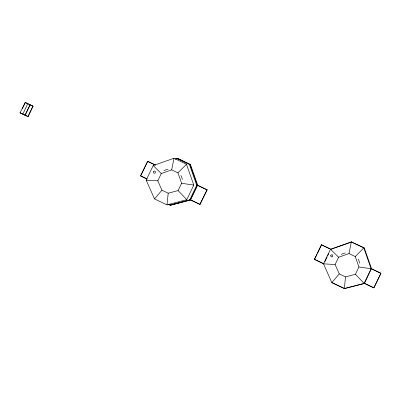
<?xml version="1.0" encoding="UTF-8"?>
<svg xmlns="http://www.w3.org/2000/svg" width="401" height="401" viewBox="0 0 401 401"><rect width="100%" height="100%" fill="white"/><g stroke="black" fill="none" stroke-linecap="round" stroke-linejoin="round"><path stroke-width="0.6" d="M166.991 204.906L186.796 199.663L193.788 185.072L186.475 164.25L173.979 158.25L153.177 165.573L146.185 180.169L154.5 198.906L166.991 204.906L168.199 193.207L178.099 190.585L181.593 183.287L177.939 172.876L171.688 169.879L161.292 173.538L157.793 180.836L161.949 190.204L168.199 193.207M345.527 276.89L344.324 288.59L364.584 283.382L373.958 287.878L380.95 273.287L371.577 268.785L358.925 266.971L355.266 256.56L349.02 253.562L338.619 257.226L335.126 264.52L339.281 273.888L345.527 276.89L355.426 274.269L358.925 266.971M171.688 169.879L173.979 158.25M349.02 253.562L351.306 241.933L364.263 247.963L371.577 268.785M20.05 112.851L25.318 102.445L33.128 106.19L28.13 116.616L20.05 112.851L28.13 116.616M22.426 108.481L25.318 102.445M25.017 115.267L30.015 104.846L33.128 106.19M25.103 115.272L30.095 104.851M27.859 116.601L32.857 106.175M147.192 179.097L140.576 175.924L147.568 161.327L155.478 165.047M140.576 175.924L147.758 161.337M168.315 204.32L169.944 205.101L189.748 199.863L196.741 185.267L189.427 164.445L176.931 158.445L175.197 159.057M199.934 204.415L207.111 189.833L199.934 204.415L190.56 199.919L197.553 185.322L206.926 189.818M364.263 247.963L351.306 241.933L330.509 249.262L323.517 263.853L323.787 263.873L314.414 259.372L321.407 244.78L330.97 249.292L351.767 241.963M314.414 259.372L317.026 254.334M317.562 253.211L321.597 244.79M324.86 261.627L327.015 257.136M327.552 256.013L328.625 253.768M380.76 273.271L371.391 268.77L364.394 283.367L373.767 287.868L380.95 273.287M154.5 198.906L161.949 190.204M339.281 273.888L331.827 282.59L344.324 288.59L364.584 283.382M177.939 172.876L186.475 164.25M355.266 256.56L363.802 247.933L371.115 268.755L364.123 283.352L355.426 274.269M175.738 159.092L177.473 158.48L189.969 164.48L197.282 185.302L190.29 199.898L170.485 205.137L168.856 204.355M200.119 204.43L190.751 199.929L170.946 205.172L169.944 205.101M146.185 180.169L157.793 180.836M335.126 264.52L323.517 263.853L331.827 282.59L344.238 288.359M27.724 103.744L22.812 114.175M176.931 158.445L177.934 158.515L190.43 164.51L197.743 185.332L207.111 189.833M189.427 164.445L190.43 164.51M196.741 185.267L197.743 185.332M189.748 199.863L190.751 199.929M181.593 183.287L193.788 185.072M25.042 102.425L30.015 104.846M147.568 161.327L155.287 165.032M321.407 244.78L330.78 249.277M140.766 175.934L146.831 178.846M314.605 259.387L323.973 263.883M330.509 249.262L338.619 257.226M153.177 165.573L161.292 173.538M178.099 190.585L186.796 199.663M358.198 259.136A12.431 12.416 -86.2 0 1 359.627 263.206M341.291 254.404A12.431 12.416 -86.2 0 1 345.356 252.971M180.871 175.453A12.431 12.416 -86.2 0 1 182.3 179.523M163.959 170.721A12.431 12.416 -86.2 0 1 168.029 169.287M153.493 171.678L153.543 172.821L153.954 173.202L155.037 173.102L155.418 172.646L155.538 172.059L154.956 171.117L154.41 171.016L153.493 171.678M330.825 255.362L330.705 255.948L331.286 256.886L332.369 256.785L332.745 256.329L332.7 255.181L332.284 254.8L331.737 254.7L330.825 255.362"/></g></svg>
